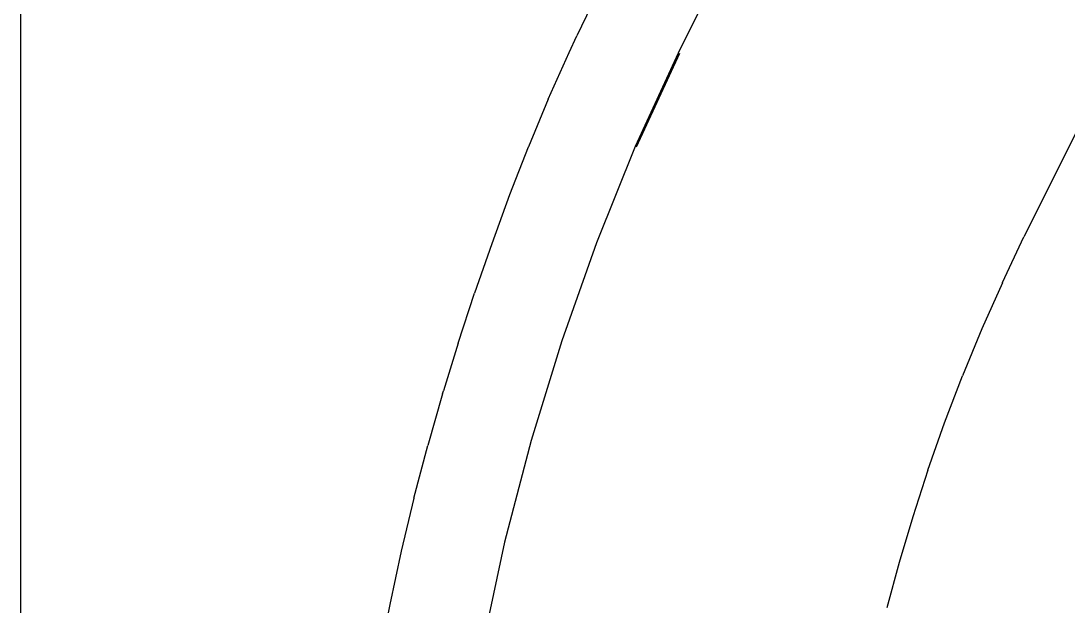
# Model space of a CAD drawing. Header units: millimetres. Extents: x -41292 to 298682, y -22072 to 33155.
# Drawn here: x 29275.8 to 29728.8, y 4718 to 4971.1 of the extents above; entities that cross this region are included whole.
import ezdxf

# ---------------------------------------------------------------- set-up
doc = ezdxf.new("R2010")
doc.units = ezdxf.units.MM

# ---------------------------------------------------------------- blocks, each defined once
blk = doc.blocks.new('AHSISHEUD')
for p, q in [((29903.15, 20180.94), (29903.15, 23658.94)), ((30207.31, 22645.07), (30187.58, 22605.27)), ((30149.8, 22625.63), (30143.74, 22612.72)), ((30140.36, 22605.55), (30143.74, 22612.72)), ((30131.27, 22585.28), (30140.36, 22605.55)), ((30187.58, 22605.27), (30168.84, 22564.84)), ((30188.05, 22605.03), (30169.31, 22564.62)), ((30131.27, 22585.28), (30122.69, 22564.73)), ((30366.49, 22584.55), (30337.14, 22525.77)), ((30122.63, 22564.64), (30114.57, 22543.91)), ((30122.69, 22564.73), (30122.63, 22564.64)), ((30168.84, 22564.84), (30152.13, 22523.25)), ((30114.57, 22543.91), (30106.84, 22522.81)), ((30106.84, 22522.81), (30099.46, 22501.43)), ((30152.13, 22523.25), (30137.24, 22480.81)), ((30327.8, 22505.99), (30337.14, 22525.77)), ((30327.82, 22505.95), (30318.91, 22485.97)), ((30327.82, 22505.95), (30327.8, 22505.99)), ((30092.35, 22479.77), (30099.46, 22501.43)), ((30318.91, 22485.93), (30310.56, 22465.68)), ((30318.91, 22485.97), (30318.91, 22485.93)), ((30137.24, 22480.81), (30123.93, 22437.7)), ((30092.35, 22479.77), (30086.02, 22459.23)), ((30302.77, 22445.25), (30310.56, 22465.68)), ((30085.57, 22457.8), (30086, 22459.18)), ((30086.02, 22459.23), (30086, 22459.18)), ((30085.57, 22457.8), (30079.17, 22435.48)), ((30295.58, 22424.87), (30302.77, 22445.25)), ((30073.19, 22412.8), (30079.17, 22435.48)), ((30123.93, 22437.7), (30112.35, 22393.69)), ((30295.58, 22424.87), (30289.03, 22404.69)), ((30073.19, 22412.8), (30067.68, 22389.74)), ((30289.03, 22404.69), (30283.14, 22384.88)), ((30112.35, 22393.69), (30102.7, 22348.65)), ((30067.68, 22389.74), (30062.7, 22366.8)), ((30283.14, 22384.88), (30277.8, 22365.32)), ((30062.7, 22366.8), (30058.33, 22344.5))]:
    blk.add_line(p, q)

msp = doc.modelspace()

# ---------------------------------------------------------------- block references
msp.add_blockref('AHSISHEUD', (-627.37, -17648.09))

doc.saveas('drawing.dxf')
